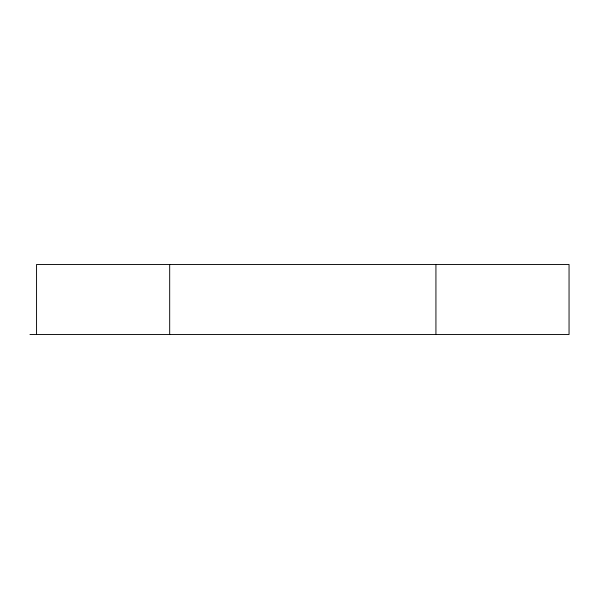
<?xml version="1.0" encoding="UTF-8"?>
<svg xmlns="http://www.w3.org/2000/svg" width="599" height="599" viewBox="0 0 599 599"><rect width="100%" height="100%" fill="white"/><g stroke="black" fill="none" stroke-linecap="round" stroke-linejoin="round"><path stroke-width="0.9" d="M29.95 334.534L569.05 334.534L569.05 264.466L36.561 264.466L36.561 334.534M435.93 264.466L435.93 334.534M169.682 264.466L169.682 334.534"/></g></svg>
